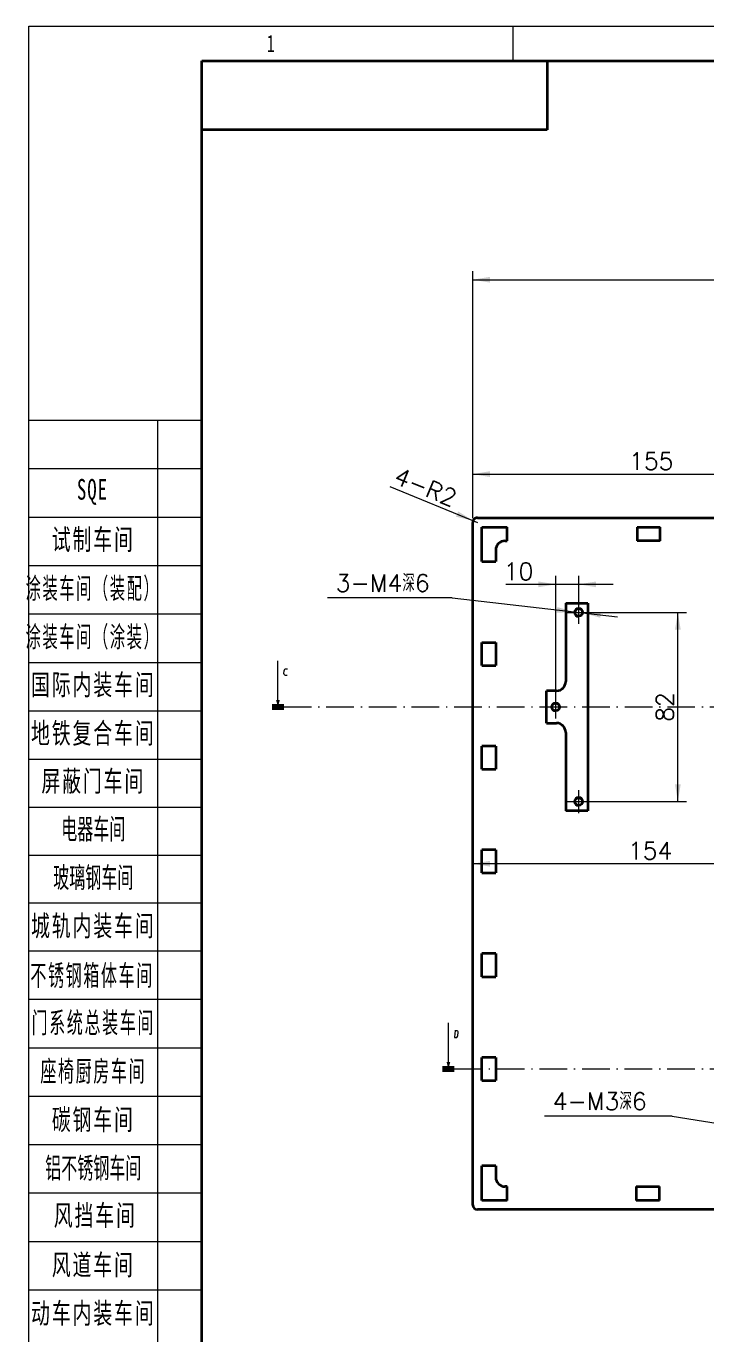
# Model space of a CAD drawing. Header units: millimetres. Extents: x -631 to 3210, y -446 to 2288.
# Drawn here: x 659 to 954, y 1720 to 2288 of the extents above; entities that cross this region are included whole.
import ezdxf
from ezdxf.enums import TextEntityAlignment as Align

# ---------------------------------------------------------------- set-up
doc = ezdxf.new("R2010")
doc.units = ezdxf.units.MM
doc.linetypes.add('DASHDOT', pattern=[18.5, 12, -3, 0.5, -3])
doc.linetypes.add('点画线', pattern=[18, 12, -2, 2, -2])
doc.layers.get('0').update_dxf_attribs({"lineweight": 18})
for name, color, linetype, lineweight in [('中心线层', 1, '点画线', 18), ('尺寸线层', 3, 'Continuous', 18), ('粗实线层', 7, 'Continuous', 35), ('细实线层', 7, 'Continuous', 18)]:
    doc.layers.add(name, color=color, linetype=linetype, lineweight=lineweight)
doc.styles.get("Standard").update_dxf_attribs({"font": 'txt.shx', "bigfont": 'gbcbig.shx'})
doc.styles.add('标准', font='', dxfattribs={"width": 0.667})
doc.styles.get('标准').set_extended_font_data('宋体')
doc.dimstyles.get("Standard").update_dxf_attribs({"dimscale": 3, "dimtxt": 0.18, "dimasz": 0.18, "dimexe": 0.18, "dimexo": 0.0625, "dimgap": 0.09, "dimtad": 0, "dimtih": 1, "dimtoh": 1, "dimdec": 4, "dimzin": 0, "dimdsep": 46, "dimtxsty": 'Standard', "dimcen": 0.09, "dimdle": 0.36, "dimadec": 0, "dimazin": 0, "dimtfac": 1, "dimtdec": 4, "dimtofl": 0, "dimtmove": 0, "dimatfit": 3, "dimfxl": 0, "dimtolj": 1, "dimtzin": 0, "dimarcsym": 0})

# ---------------------------------------------------------------- blocks, each defined once
blk = doc.blocks.new('*X2')
at = {"layer": '尺寸线层', "linetype": 'Continuous'}
for p, q in [((-185, 91.49), (-210, 91.49)), ((-191.37, 91.49), (-191.37, -90.21)), ((-185, 84.49), (-210, 84.49)), ((-185, 77.49), (-210, 77.49)), ((-185, 70.49), (-210, 70.49)), ((-185, 63.49), (-210, 63.49)), ((-185, 56.49), (-210, 56.49)), ((-185, 49.49), (-210, 49.49)), ((-185, 42.49), (-210, 42.49)), ((-185, 35.56), (-210, 35.56)), ((-185, 35.56), (-210, 35.56)), ((-185, 28.64), (-210, 28.64)), ((-185, 28.64), (-210, 28.64)), ((-185, 21.71), (-210, 21.71)), ((-185, 21.71), (-210, 21.71)), ((-185, 14.79), (-210, 14.79)), ((-185, 7.79), (-210, 7.79)), ((-185, 0.79), (-210, 0.79)), ((-185, -6.21), (-210, -6.21)), ((-185, -13.21), (-210, -13.21)), ((-185, -20.21), (-210, -20.21)), ((-185, -27.21), (-210, -27.21)), ((-185, -34.21), (-210, -34.21))]:
    blk.add_line(p, q, dxfattribs=at)
at = {"layer": '粗实线层'}
for p, q in [((-185, -143.5), (-185, 143.5)), ((-185, 143.5), (205, 143.5)), ((-135, 143.5), (-135, 133.5)), ((-135, 133.5), (-185, 133.5))]:
    blk.add_line(p, q, dxfattribs=at)
at = {"layer": '细实线层'}
for p, q in [((-210, -148.5), (-210, 148.5)), ((-210, 148.5), (210, 148.5)), ((-140, 148.5), (-140, 143.5))]:
    blk.add_line(p, q, dxfattribs=at)
at = {"layer": '尺寸线层', "linetype": 'Continuous', "char_height": 3, "attachment_point": 5, "style": '标准'}
for s, insert, width, line_spacing_factor in [('\\T1.1;\\W0.667;SQE', (-200.8, 81.17), 31.0587, 0.47619), ('\\T1.1;\\W0.667;试制车间', (-200.68, 74.14), 31.0587, 0.57381), ('\\T1.1;\\W0.54149;涂装车间（装配）', (-200.73, 67.06), 27.5396, 0.574243), ('\\T1.1;\\W0.54149;涂装车间（涂装）', (-200.73, 60.06), 27.5396, 0.574243), ('\\T1.1;\\W0.667;国际内装车间', (-200.68, 53.14), 31.0587, 0.561905), ('\\T1.1;\\W0.667;地铁复合车间', (-200.68, 46.14), 31.0587, 0.561905), ('\\T1.1;\\W0.667;屏蔽门车间', (-200.68, 39.21), 31.0587, 0.561905), ('\\W1;{\\W0.567;\\T1;电器车间}', (-200.68, 32.29), 37.2629, 0.561905), ('\\W1;{\\W0.567;\\T1;玻璃钢车间}', (-200.68, 25.29), 37.2629, 0.564286), ('\\T1.1;城轨内装车间', (-200.68, 18.29), 18.6315, 1.15057), ('\\T1.1;{\\W0.567;不锈钢箱体车间}', (-200.85, 11.13), 18.6315, 1.15057), ('\\T1.1;{\\W0.567;门系统总装车间}', (-200.68, 4.29), 18.6315, 1.15057), ('\\T1.1;{\\W0.567;座椅厨房车间}', (-200.68, -2.71), 18.6315, 1.15057), ('\\T1.1;碳钢车间', (-200.68, -9.71), 18.6315, 1.15057), ('{\\W0.567;\\T1;铝不锈钢车间}', (-200.68, -16.71), 18.6315, 1.15057), ('\\T1.1;风挡车间', (-200.39, -23.55), 18.6315, 1.15057), ('\\T1.1;风道车间', (-200.68, -30.71), 18.6315, 1.15057), ('\\T1.1;动车内装车间', (-200.68, -37.71), 18.6315, 1.15057)]:
    blk.add_mtext(s, dxfattribs=dict(at, insert=insert, width=width, line_spacing_factor=line_spacing_factor))
at = {"layer": '尺寸线层', "style": '标准'}
for tag, height, width, p in [('T1', 2.5, 0.667, (-175, 146)), ('T2', 2.5, 0.667, (-105, 146)), ('T3', 2.5, 0.667, (-35, 146)), ('T4', 2.5, 0.667, (35, 146)), ('T5', 2.5, 0.667, (105, 146)), ('T6', 2.5, 0.667, (175, 146)), ('R1', 2.5, 0.667, (207.5, 111.38)), ('SQE', 3.5, 0.667, (-188.18, 80.99)), ('试制车间', 3.5, 0.28375, (-188.18, 73.99)), ('涂装车间（装配）', 3.5, 0.147264, (-188.18, 66.99)), ('涂装车间（涂装）', 3.5, 0.147264, (-188.18, 59.99)), ('国际内装车间', 3.5, 0.189302, (-188.18, 52.99)), ('地铁复合车间', 3.5, 0.186278, (-188.18, 46.02)), ('屏蔽门车间', 3.5, 0.225254, (-188.18, 39.14)), ('R2', 2.5, 0.667, (207.5, 37.12)), ('电器车间', 3.5, 0.292284, (-188.18, 32.21)), ('玻璃钢车间', 3.5, 0.225603, (-188.18, 25.29)), ('城轨内装车间', 3.5, 0.186278, (-188.18, 18.29)), ('不锈钢箱体车间', 3.5, 0.15932, (-188.18, 11.29)), ('门系统总装车间', 3.5, 0.161527, (-188.18, 4.29)), ('座椅厨房车间', 3.5, 0.186516, (-188.18, -2.71)), ('碳钢车间', 3.5, 0.28375, (-188.18, -9.71)), ('铝不锈钢车间', 3.5, 0.186397, (-188.18, -16.71)), ('风挡车间', 3.5, 0.284026, (-188.18, -23.71)), ('风道车间', 3.5, 0.284026, (-188.18, -30.71)), ('动车内装车间', 3.5, 0.186397, (-188.18, -37.71)), ('R3', 2.5, 0.667, (207.5, -37.12)), ('采购部', 3.5, 0.378308, (-188.18, -44.71)), ('检修服务部', 3.5, 0.223014, (-188.18, -51.71)), ('品管部', 3.5, 0.389426, (-188.18, -58.71)), ('生产保障部', 3.5, 0.223356, (-188.18, -65.71)), ('工业化部', 3.5, 0.281557, (-188.18, -72.71)), ('研发部', 3.5, 0.3788, (-188.18, -79.71)), ('旧底图总号', 3, 0.667, (-197.5, -100.5)), ('R4', 2.5, 0.667, (207.5, -111.38)), ('底图总号', 3, 0.667, (-197.5, -113.5)), ('签字', 3, 0.667, (-197.5, -126.5)), ('日期', 3, 0.667, (-197.5, -139.5)), ('B1', 2.5, 0.667, (-175, -146)), ('B2', 2.5, 0.667, (-105, -146)), ('B3', 2.5, 0.667, (-35, -146)), ('B4', 2.5, 0.667, (35, -146)), ('B5', 2.5, 0.667, (105, -146)), ('B6', 2.5, 0.667, (175, -146))]:
    blk.add_attdef(tag, text='', height=height, dxfattribs=dict(at, width=width)).set_placement(p, align=Align.MIDDLE_CENTER)
at = {"layer": '尺寸线层', "style": '标准', "width": 0.667}
blk.add_attdef('图号', text='', height=5.33, rotation=180, dxfattribs=at).set_placement((-160, 138.5), align=Align.MIDDLE_CENTER)
blk = doc.blocks.new('*X6')
at = {"layer": '尺寸线层', "linetype": 'Continuous'}
for points in [[(852.64, 2177.54), (860.14, 2178.79), (860.14, 2176.29)], [(1202.64, 2177.54), (1195.14, 2178.79), (1195.14, 2176.29)]]:
    blk.add_hatch(color=0, dxfattribs=at).paths.add_polyline_path(points, flags=0)
at = {"layer": '尺寸线层', "color": 0, "linetype": 'Continuous'}
for p, q in [((852.64, 2074.17), (852.64, 2181.29)), ((1202.64, 2074.17), (1202.64, 2181.29)), ((852.64, 2177.54), (1202.64, 2177.54))]:
    blk.add_line(p, q, dxfattribs=at)
at = {"layer": '尺寸线层', "color": 0, "insert": (1027.64, 2183.16), "char_height": 7.5, "width": 38.5714, "attachment_point": 5}
blk.add_mtext('350', dxfattribs=at)
blk = doc.blocks.new('*X121')
at = {"layer": '尺寸线层', "linetype": 'Continuous'}
for points in [[(941.67, 2033.26), (940.42, 2025.76), (942.92, 2025.76)], [(941.67, 1951.26), (940.42, 1958.76), (942.92, 1958.76)]]:
    blk.add_hatch(color=0, dxfattribs=at).paths.add_polyline_path(points, flags=0)
at = {"layer": '尺寸线层', "color": 0, "linetype": 'Continuous'}
for p, q in [((900.52, 2033.26), (945.42, 2033.26)), ((941.67, 1951.26), (941.67, 2033.26)), ((900.52, 1951.26), (945.42, 1951.26))]:
    blk.add_line(p, q, dxfattribs=at)
at = {"layer": '尺寸线层', "color": 0, "insert": (936.05, 1992.26), "char_height": 7.5, "width": 24.2857, "attachment_point": 5, "rotation": 90}
blk.add_mtext('82', dxfattribs=at)
blk = doc.blocks.new('*X122')
at = {"layer": '尺寸线层', "linetype": 'Continuous'}
for points in [[(896.66, 2033.49), (889.35, 2035.58), (889.06, 2033.1)], [(900.63, 2033.04), (908.22, 2033.43), (907.94, 2030.95)]]:
    blk.add_hatch(color=0, dxfattribs=at).paths.add_polyline_path(points, flags=0)
at = {"layer": '尺寸线层', "color": 0, "linetype": 'Continuous'}
for q in [(789.66, 2039.53), (915.53, 2031.34)]:
    blk.add_line((843.73, 2039.53), q, dxfattribs=at)
at = {"layer": '尺寸线层', "color": 0, "insert": (813.56, 2046.01), "char_height": 7.5, "width": 95.619, "attachment_point": 5}
blk.add_mtext('3-M4深6', dxfattribs=at)
blk = doc.blocks.new('*X124')
at = {"layer": '尺寸线层', "linetype": 'Continuous'}
for points in [[(1009.16, 1803.53), (1001.96, 1805.96), (1001.56, 1803.49)], [(1012.12, 1803.05), (1019.73, 1803.09), (1019.33, 1800.62)]]:
    blk.add_hatch(color=0, dxfattribs=at).paths.add_polyline_path(points, flags=0)
at = {"layer": '尺寸线层', "color": 0, "linetype": 'Continuous'}
for q in [(883.86, 1814.84), (1026.93, 1800.66)]:
    blk.add_line((939.17, 1814.84), q, dxfattribs=at)
at = {"layer": '尺寸线层', "color": 0, "insert": (907.76, 1821.32), "char_height": 7.5, "width": 95.619, "attachment_point": 5}
blk.add_mtext('4-M3深6', dxfattribs=at)
blk = doc.blocks.new('*X126')
at = {"layer": '尺寸线层', "linetype": 'Continuous'}
for points in [[(888.64, 2045.44), (881.14, 2044.19), (881.14, 2046.69)], [(898.64, 2045.44), (906.14, 2044.19), (906.14, 2046.69)]]:
    blk.add_hatch(color=0, dxfattribs=at).paths.add_polyline_path(points, flags=0)
at = {"layer": '尺寸线层', "color": 0, "linetype": 'Continuous'}
for p, q in [((888.64, 1994.14), (888.64, 2049.19)), ((898.64, 2035.14), (898.64, 2049.19)), ((913.64, 2045.44), (866.97, 2045.44))]:
    blk.add_line(p, q, dxfattribs=at)
at = {"layer": '尺寸线层', "color": 0, "insert": (872.51, 2051.07), "char_height": 7.5, "width": 22.1429, "attachment_point": 5}
blk.add_mtext('10', dxfattribs=at)
blk = doc.blocks.new('*X146')
at = {"layer": '尺寸线层', "linetype": 'Continuous'}
for points in [[(852.64, 2093.24), (860.14, 2094.49), (860.14, 2091.99)], [(1007.64, 2093.24), (1000.14, 2094.49), (1000.14, 2091.99)]]:
    blk.add_hatch(color=0, dxfattribs=at).paths.add_polyline_path(points, flags=0)
at = {"layer": '尺寸线层', "color": 0, "linetype": 'Continuous'}
for p, q in [((852.64, 2074.17), (852.64, 2096.99)), ((852.64, 2093.24), (1007.64, 2093.24)), ((1007.64, 2051.17), (1007.64, 2096.99))]:
    blk.add_line(p, q, dxfattribs=at)
at = {"layer": '尺寸线层', "color": 0, "insert": (930.14, 2098.86), "char_height": 7.5, "width": 36.4286, "attachment_point": 5}
blk.add_mtext('155', dxfattribs=at)
blk = doc.blocks.new('*X156')
at = {"layer": '尺寸线层', "linetype": 'Continuous'}
for points in [[(852.64, 1924.29), (860.14, 1923.04), (860.14, 1925.54)], [(1006.64, 1924.29), (999.14, 1923.04), (999.14, 1925.54)]]:
    blk.add_hatch(color=0, dxfattribs=at).paths.add_polyline_path(points, flags=0)
at = {"layer": '尺寸线层', "color": 0, "linetype": 'Continuous'}
for p, q in [((852.64, 1896.17), (852.64, 1928.04)), ((1006.64, 1896.17), (1006.64, 1928.04)), ((1006.64, 1924.29), (852.64, 1924.29))]:
    blk.add_line(p, q, dxfattribs=at)
at = {"layer": '尺寸线层', "color": 0, "insert": (929.64, 1929.92), "char_height": 7.5, "width": 37.1429, "attachment_point": 5}
blk.add_mtext('154', dxfattribs=at)
blk = doc.blocks.new('*X219')
at = {"layer": '尺寸线层', "linetype": 'Continuous'}
blk.add_hatch(color=0, dxfattribs=at).paths.add_polyline_path([(852.79, 2073.06), (846.34, 2077.07), (845.38, 2074.76)], flags=0)
at = {"layer": '尺寸线层', "color": 0, "linetype": 'Continuous'}
blk.add_line((816.69, 2087.94), (854.64, 2072.29), dxfattribs=at)
at = {"layer": '尺寸线层', "color": 0, "linetype": 'Continuous', "insert": (832.2, 2087.63), "char_height": 7.5, "width": 57.8571, "attachment_point": 5, "rotation": 337.6029}
blk.add_mtext('4-R2', dxfattribs=at)

msp = doc.modelspace()

# ---------------------------------------------------------------- hatches: boundary and pattern name
at = {"lineweight": 13}
for points in [[(767.3, 1995.263), (768.104, 1992.263), (768.908, 1995.263)], [(841.279, 1838.323), (842.083, 1835.323), (842.887, 1838.323)]]:
    msp.add_hatch(color=7, dxfattribs=at).paths.add_polyline_path(points, flags=0)

# ---------------------------------------------------------------- linework, layer by layer
at = {"color": 7, "lineweight": 35}
for p, q in [((852.644, 1776.293), (852.644, 2072.294)), ((854.644, 2074.294), (1200.644, 2074.294)), ((892.994, 2037.263), (892.994, 2003.263)), ((902.644, 2037.263), (902.644, 1947.263)), ((892.994, 1981.263), (892.994, 1947.263)), ((1200.644, 1774.293), (854.644, 1774.293))]:
    msp.add_line(p, q, dxfattribs=at)
at = {"color": 7, "lineweight": 35, "ltscale": 0.375001}
msp.add_line((856.644, 2055.293), (856.644, 2070.294), dxfattribs=at)
at = {"color": 7, "lineweight": 35, "ltscale": 0.275}
for p, q in [((856.644, 2070.294), (867.644, 2070.294)), ((867.644, 1778.293), (856.644, 1778.293))]:
    msp.add_line(p, q, dxfattribs=at)
at = {"color": 7, "lineweight": 35, "ltscale": 0.15}
for p, q in [((867.644, 2064.294), (867.644, 2070.294)), ((924.044, 2070.294), (924.044, 2064.294)), ((934.044, 2064.294), (934.044, 2070.294)), ((856.644, 2055.293), (862.644, 2055.293)), ((856.644, 2020.293), (862.644, 2020.293)), ((856.644, 2010.293), (862.644, 2010.293)), ((862.644, 1975.293), (856.644, 1975.293)), ((856.644, 1965.293), (862.644, 1965.293)), ((862.644, 1930.293), (856.644, 1930.293)), ((856.644, 1920.293), (862.644, 1920.293)), ((862.644, 1885.293), (856.644, 1885.293)), ((856.644, 1875.293), (862.644, 1875.293)), ((862.644, 1840.293), (856.644, 1840.293)), ((856.644, 1830.293), (862.644, 1830.293)), ((862.644, 1793.293), (856.644, 1793.293)), ((867.644, 1778.293), (867.644, 1784.293)), ((923.644, 1784.293), (923.644, 1778.293)), ((933.644, 1778.293), (933.644, 1784.293))]:
    msp.add_line(p, q, dxfattribs=at)
at = {"color": 7, "lineweight": 35, "ltscale": 0.25}
for p, q in [((924.044, 2070.294), (934.044, 2070.294)), ((934.044, 2064.294), (924.044, 2064.294)), ((856.644, 2010.293), (856.644, 2020.293)), ((862.644, 2020.293), (862.644, 2010.293)), ((856.644, 1965.293), (856.644, 1975.293)), ((862.644, 1975.293), (862.644, 1965.293)), ((856.644, 1920.293), (856.644, 1930.293)), ((862.644, 1930.293), (862.644, 1920.293)), ((856.644, 1875.293), (856.644, 1885.293)), ((862.644, 1885.293), (862.644, 1875.293)), ((856.644, 1830.293), (856.644, 1840.293)), ((862.644, 1840.293), (862.644, 1830.293)), ((923.644, 1784.293), (933.644, 1784.293)), ((933.644, 1778.293), (923.644, 1778.293))]:
    msp.add_line(p, q, dxfattribs=at)
at = {"color": 7, "lineweight": 35, "ltscale": 0.025}
for p, q in [((866.644, 2064.294), (867.644, 2064.294)), ((867.644, 1784.293), (866.644, 1784.293))]:
    msp.add_line(p, q, dxfattribs=at)
at = {"color": 7, "lineweight": 35, "ltscale": 0.125}
for p, q in [((862.644, 2060.293), (862.644, 2055.293)), ((862.644, 1793.293), (862.644, 1788.293))]:
    msp.add_line(p, q, dxfattribs=at)
at = {"color": 7, "lineweight": 35, "ltscale": 0.241251}
for p, q in [((892.994, 2037.263), (902.644, 2037.263)), ((902.644, 1947.263), (892.994, 1947.263))]:
    msp.add_line(p, q, dxfattribs=at)
at = {"color": 7, "lineweight": 13}
for p, q in [((768.104, 1992.263), (768.104, 2012.263)), ((842.083, 1835.323), (842.083, 1855.323))]:
    msp.add_line(p, q, dxfattribs=at)
at = {"color": 7, "lineweight": 35, "ltscale": 0.35}
msp.add_line((884.644, 1985.263), (884.644, 1999.263), dxfattribs=at)
at = {"color": 7, "lineweight": 35, "ltscale": 0.108749}
for p, q in [((888.994, 1999.263), (884.644, 1999.263)), ((884.644, 1985.263), (888.994, 1985.263))]:
    msp.add_line(p, q, dxfattribs=at)
at = {"color": 7, "lineweight": 100, "ltscale": 0.125}
for p, q in [((765.604, 1992.263), (770.604, 1992.263)), ((839.583, 1835.323), (844.583, 1835.323))]:
    msp.add_line(p, q, dxfattribs=at)
at = {"color": 7, "linetype": 'DASHDOT', "lineweight": 13}
for p, q in [((770.604, 1992.263), (1299.5, 1992.263)), ((844.583, 1835.323), (1257.316, 1835.323))]:
    msp.add_line(p, q, dxfattribs=at)
at = {"color": 7, "lineweight": 35, "ltscale": 0.375}
msp.add_line((856.644, 1778.293), (856.644, 1793.293), dxfattribs=at)
at = {"color": 7, "lineweight": 13}
for points in [[(772.164, 2005.947), (771.394, 2005.947), (771.079, 2006.052), (770.974, 2006.157), (770.834, 2006.367), (770.729, 2006.752), (770.764, 2007.872), (770.939, 2008.397), (771.114, 2008.642), (771.324, 2008.747), (772.199, 2008.747)], [(844.708, 1849.006), (845.723, 1849.006), (846.038, 1849.321), (846.178, 1849.636), (846.248, 1849.951), (846.353, 1850.931), (846.318, 1851.351), (846.143, 1851.666), (845.863, 1851.806), (844.848, 1851.806)], [(844.953, 1851.806), (844.848, 1850.616), (844.708, 1849.006)]]:
    msp.add_lwpolyline(points, dxfattribs=at)
at = {"color": 7, "lineweight": 35}
for centre in [(898.644, 2033.263), (888.644, 1992.263), (898.644, 1951.263)]:
    msp.add_circle(centre, 1.65, dxfattribs=at)
for centre, radius, start, end in [((854.644, 2072.294), 2, 90, 180.00001), ((866.644, 2060.293), 4, 90, 180.00001), ((888.994, 2003.263), 4, 270, 360), ((888.994, 1981.263), 4, 0, 90), ((866.644, 1788.293), 4, 180.00001, 270), ((854.644, 1776.293), 2, 180.00001, 270)]:
    msp.add_arc(centre, radius, start, end, dxfattribs=at)
for centre, start in [((898.644, 2033.263), 360), ((888.644, 1992.263), 360), ((898.644, 1951.263), 0)]:
    msp.add_arc(centre, 2, start, 270)
at = {"layer": '中心线层'}
for p, q in [((898.644, 2028.263), (898.644, 2038.263)), ((893.644, 2033.263), (903.644, 2033.263)), ((888.644, 1987.263), (888.644, 1997.263)), ((883.644, 1992.263), (893.644, 1992.263)), ((893.644, 1951.263), (903.644, 1951.263)), ((898.644, 1946.263), (898.644, 1956.263))]:
    msp.add_line(p, q, dxfattribs=at)

# ---------------------------------------------------------------- block references
ref = msp.add_blockref('*X2', (1290, 1842), dxfattribs=dict(xscale=3, yscale=3, zscale=3))
ref.add_attrib('T1', '1', dxfattribs={"layer": '尺寸线层', "height": 7.5, "style": '标准', "width": 0.667}).set_placement((765, 2280), align=Align.MIDDLE_CENTER)

# ---------------------------------------------------------------- dimensions: what is measured, and where the dimension line sits
at = {"layer": '尺寸线层'}
for base, p1, p2, angle, picture, middle in [((1202.644, 2177.539), (852.644, 2072.294), (1202.644, 2072.294), 180, '*X6', (1027.644, 2177.539)), ((1007.644, 2093.235), (852.644, 2072.294), (1007.644, 2049.293), 180, '*X146', (930.144, 2093.235)), ((941.671, 2033.263), (898.644, 1951.263), (898.644, 2033.263), 90, '*X121', (941.671, 1992.263))]:
    dim = msp.add_linear_dim(base=base, p1=p1, p2=p2, angle=angle, dimstyle='Standard', override={"dimtxt": 2.5, "dimasz": 2.5, "dimexe": 1.25, "dimexo": 0.625, "dimgap": 0.625, "dimtad": 1, "dimtih": 0, "dimtoh": 0, "dimdec": 2, "dimzin": 8, "dimdsep": 44, "dimsah": 1, "dimdle": 5, "dimtdec": 2, "dimtofl": 1, "dimatfit": 0, "dimtfill": 1, "dimtzin": 8}, dxfattribs=at)
    dim.commit()
    dim.dimension.update_dxf_attribs({"geometry": picture, "text_midpoint": middle})
dim = msp.add_radius_dim(center=(854.644, 2072.294), mpoint=(852.795, 2073.056), dimstyle='Standard', override={"dimtxt": 2.5, "dimasz": 2.5, "dimexe": 1.25, "dimexo": 0.625, "dimgap": 0.625, "dimtad": 1, "dimtih": 0, "dimtoh": 0, "dimdec": 2, "dimzin": 8, "dimdsep": 44, "dimpost": '4-R<>', "dimsah": 1, "dimdle": 5, "dimtdec": 2, "dimtofl": 1, "dimatfit": 0, "dimtfill": 1, "dimtzin": 8}, dxfattribs=at)
dim.commit()
dim.dimension.update_dxf_attribs({"geometry": '*X219', "text_midpoint": (830.059, 2082.425), "dimtype": 164})
for base, p1, p2, picture, middle in [((888.644, 2045.443), (898.644, 2033.263), (888.644, 1992.263), '*X126', (872.608, 2045.443)), ((852.644, 1924.294), (1006.644, 1894.293), (852.644, 1894.293), '*X156', (929.644, 1924.294))]:
    dim = msp.add_linear_dim(base=base, p1=p1, p2=p2, dimstyle='Standard', override={"dimtxt": 2.5, "dimasz": 2.5, "dimexe": 1.25, "dimexo": 0.625, "dimgap": 0.625, "dimtad": 1, "dimtih": 0, "dimtoh": 0, "dimdec": 2, "dimzin": 8, "dimdsep": 44, "dimsah": 1, "dimdle": 5, "dimtdec": 2, "dimtofl": 1, "dimatfit": 0, "dimtfill": 1, "dimtzin": 8}, dxfattribs=at)
    dim.commit()
    dim.dimension.update_dxf_attribs({"geometry": picture, "text_midpoint": middle})
dim = msp.add_diameter_dim_2p(p1=(900.631, 2033.037), p2=(896.657, 2033.49), dimstyle='Standard', override={"dimtxt": 2.5, "dimasz": 2.5, "dimexe": 1.25, "dimexo": 0.625, "dimgap": 0.625, "dimtad": 1, "dimdec": 2, "dimzin": 8, "dimdsep": 44, "dimpost": '3-M<>深6', "dimsah": 1, "dimdle": 5, "dimtdec": 2, "dimtofl": 1, "dimtmove": 0, "dimatfit": 1, "dimtfill": 1, "dimtzin": 8}, dxfattribs=at)
dim.commit()
dim.dimension.update_dxf_attribs({"geometry": '*X122', "text_midpoint": (843.73, 2039.526), "dimtype": 163})
dim = msp.add_diameter_dim_2p(p1=(1012.125, 1803.054), p2=(1009.163, 1803.533), text='4-M3深6', dimstyle='Standard', override={"dimtxt": 2.5, "dimasz": 2.5, "dimexe": 1.25, "dimexo": 0.625, "dimgap": 0.625, "dimtad": 1, "dimdec": 2, "dimzin": 8, "dimdsep": 44, "dimsah": 1, "dimdle": 5, "dimtdec": 2, "dimtofl": 1, "dimtmove": 0, "dimatfit": 1, "dimtfill": 1, "dimtzin": 8}, dxfattribs=at)
dim.commit()
dim.dimension.update_dxf_attribs({"geometry": '*X124', "text_midpoint": (939.167, 1814.841), "dimtype": 163})

doc.saveas('drawing.dxf')
